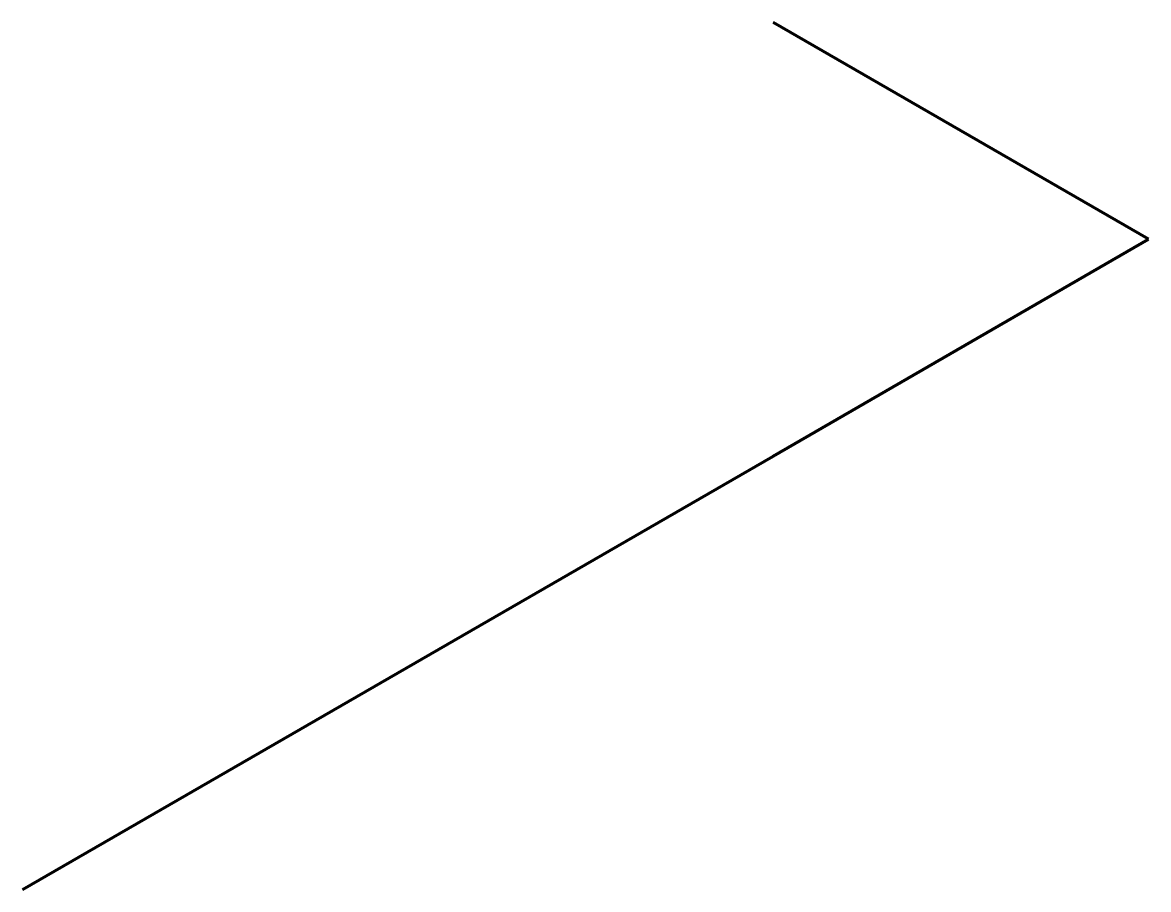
# Model space of a CAD drawing. Header units: millimetres. Extents: x 0 to 104, y 0 to 80.
import ezdxf

# ---------------------------------------------------------------- set-up
doc = ezdxf.new("R2010")
doc.units = ezdxf.units.MM
doc.layers.add('ISO_PIPE', color=1, linetype='Continuous', lineweight=70)

msp = doc.modelspace()

# ---------------------------------------------------------------- linework, layer by layer
at = {"layer": 'ISO_PIPE'}
for p, q in [((104.24, 60.18), (69.49, 80.24)), ((69.49, 40.12), (104.24, 60.18)), ((34.75, 20.06), (69.49, 40.12)), ((0, 0), (34.75, 20.06))]:
    msp.add_line(p, q, dxfattribs=at)

doc.saveas('drawing.dxf')
